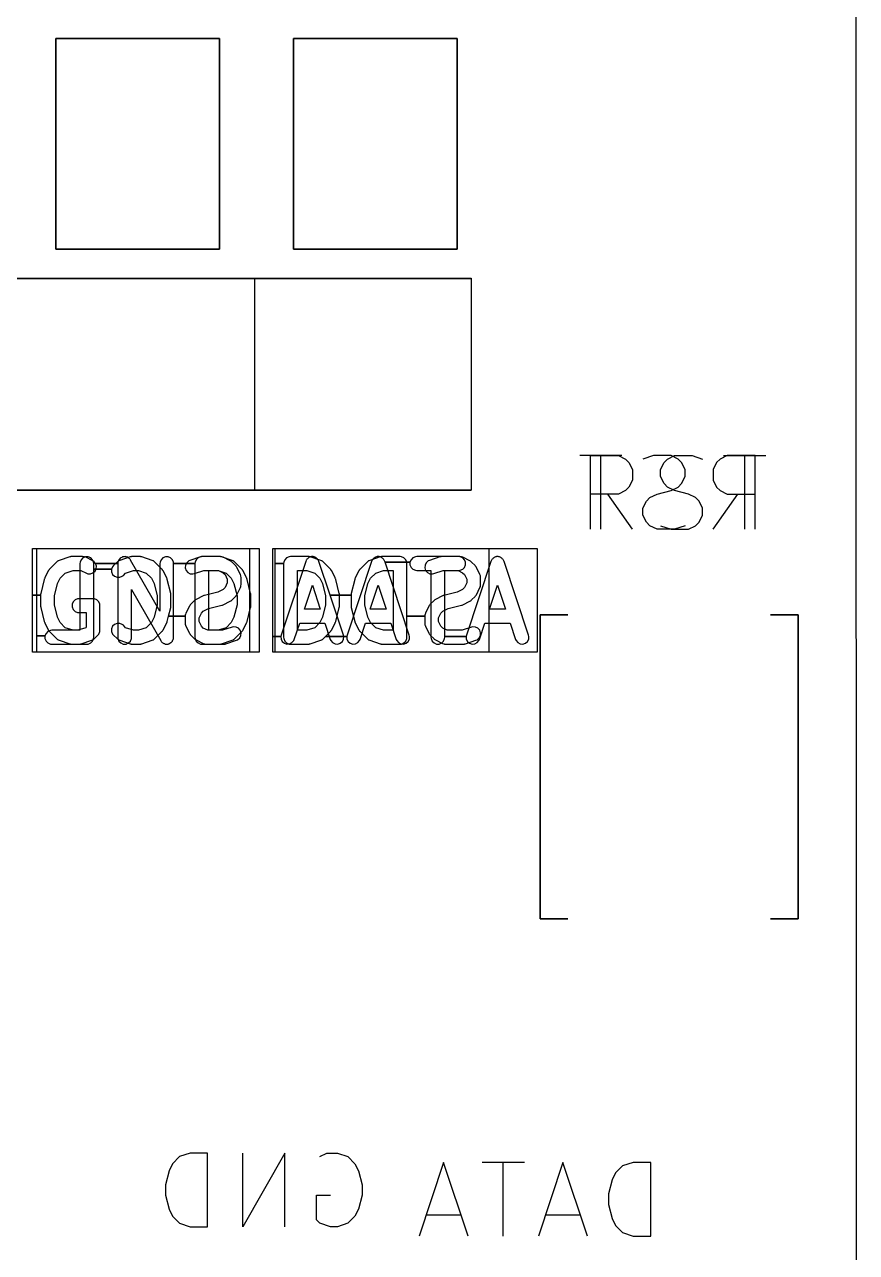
# Model space of a CAD drawing. Extents: x 10 to 287, y 10 to 200.
# Drawn here: x 179.1 to 188.13, y 108.23 to 121.56 of the extents above; entities that cross this region are included whole.
import ezdxf

# ---------------------------------------------------------------- set-up
doc = ezdxf.new("R2010")
doc.units = 0

msp = doc.modelspace()

# ---------------------------------------------------------------- linework, layer by layer
at = {"layer": 'Layer 1'}
for p, q in [((188.12, 155.707), (188.134, 94.612)), ((179.441, 121.411), (179.441, 119.125)), ((181.219, 121.411), (179.441, 121.411)), ((179.441, 121.411), (181.219, 121.411)), ((179.441, 119.125), (179.441, 121.411)), ((181.219, 119.125), (181.219, 121.411)), ((181.219, 121.411), (181.219, 119.125)), ((182.021, 121.411), (182.021, 119.125)), ((183.799, 121.411), (182.021, 121.411)), ((182.021, 121.411), (183.799, 121.411)), ((182.021, 119.125), (182.021, 121.411)), ((183.799, 119.125), (183.799, 121.411)), ((183.799, 121.411), (183.799, 119.125)), ((179.441, 119.125), (181.219, 119.125)), ((181.219, 119.125), (179.441, 119.125)), ((182.021, 119.125), (183.799, 119.125)), ((183.799, 119.125), (182.021, 119.125)), ((171.45, 118.807), (183.95, 118.807)), ((171.51, 118.81), (183.95, 118.81)), ((181.6, 118.807), (181.6, 116.507)), ((183.95, 118.81), (183.95, 116.51)), ((183.95, 118.807), (183.95, 116.507)), ((185.588, 116.885), (185.131, 116.885)), ((185.245, 116.085), (185.245, 116.885)), ((185.245, 116.885), (185.549, 116.885)), ((185.359, 116.085), (185.359, 116.885)), ((185.549, 116.885), (185.626, 116.847)), ((185.93, 116.885), (185.816, 116.847)), ((186.121, 116.885), (185.93, 116.885)), ((186.083, 116.847), (186.159, 116.885)), ((186.197, 116.847), (186.121, 116.885)), ((186.159, 116.885), (186.35, 116.885)), ((186.35, 116.885), (186.464, 116.847)), ((186.731, 116.885), (186.654, 116.847)), ((186.692, 116.885), (187.149, 116.885)), ((187.035, 116.885), (186.731, 116.885)), ((186.921, 116.085), (186.921, 116.885)), ((187.035, 116.085), (187.035, 116.885)), ((185.626, 116.847), (185.664, 116.809)), ((185.664, 116.809), (185.702, 116.732)), ((186.007, 116.732), (186.045, 116.809)), ((186.045, 116.809), (186.083, 116.847)), ((186.235, 116.809), (186.197, 116.847)), ((186.273, 116.732), (186.235, 116.809)), ((186.616, 116.809), (186.578, 116.732)), ((186.654, 116.847), (186.616, 116.809)), ((185.702, 116.618), (185.664, 116.542)), ((185.702, 116.732), (185.702, 116.618)), ((186.007, 116.656), (186.007, 116.732)), ((186.045, 116.58), (186.007, 116.656)), ((186.235, 116.58), (186.273, 116.656)), ((186.273, 116.656), (186.273, 116.732)), ((186.578, 116.732), (186.578, 116.618)), ((186.578, 116.618), (186.616, 116.542)), ((183.95, 116.507), (171.45, 116.507)), ((171.51, 116.51), (183.95, 116.51)), ((185.626, 116.504), (185.549, 116.466)), ((185.664, 116.542), (185.626, 116.504)), ((185.969, 116.466), (186.121, 116.504)), ((186.083, 116.542), (186.045, 116.58)), ((186.159, 116.504), (186.083, 116.542)), ((186.121, 116.504), (186.197, 116.542)), ((186.311, 116.466), (186.159, 116.504)), ((186.197, 116.542), (186.235, 116.58)), ((186.616, 116.542), (186.654, 116.504)), ((186.654, 116.504), (186.731, 116.466)), ((185.549, 116.466), (185.245, 116.466)), ((185.702, 116.085), (185.435, 116.466)), ((185.816, 116.313), (185.854, 116.389)), ((185.854, 116.389), (185.892, 116.428)), ((185.892, 116.428), (185.969, 116.466)), ((186.388, 116.428), (186.311, 116.466)), ((186.426, 116.389), (186.388, 116.428)), ((186.464, 116.313), (186.426, 116.389)), ((186.578, 116.085), (186.845, 116.466)), ((186.731, 116.466), (187.035, 116.466)), ((185.816, 116.237), (185.816, 116.313)), ((185.854, 116.161), (185.816, 116.237)), ((186.426, 116.161), (186.464, 116.237)), ((186.464, 116.237), (186.464, 116.313)), ((185.892, 116.123), (185.854, 116.161)), ((185.969, 116.085), (185.892, 116.123)), ((186.159, 116.085), (185.969, 116.085)), ((186.007, 116.123), (186.121, 116.085)), ((186.121, 116.085), (186.311, 116.085)), ((186.273, 116.123), (186.159, 116.085)), ((186.311, 116.085), (186.388, 116.123)), ((186.388, 116.123), (186.426, 116.161)), ((179.187, 115.37), (179.187, 115.877)), ((179.187, 115.877), (181.648, 115.877)), ((179.236, 114.927), (179.236, 115.877)), ((179.236, 115.877), (181.543, 115.877)), ((181.543, 115.877), (181.543, 114.749)), ((181.648, 115.877), (181.648, 114.749)), ((181.797, 114.922), (181.797, 115.877)), ((181.797, 115.877), (184.143, 115.877)), ((181.825, 115.713), (181.825, 115.877)), ((181.825, 115.877), (184.667, 115.877)), ((184.143, 115.877), (184.143, 114.749)), ((184.667, 115.877), (184.667, 114.749)), ((179.45, 115.728), (179.374, 115.651)), ((179.462, 115.737), (179.45, 115.728)), ((179.464, 115.738), (179.462, 115.737)), ((179.466, 115.74), (179.464, 115.738)), ((179.48, 115.746), (179.466, 115.74)), ((179.594, 115.784), (179.48, 115.746)), ((179.601, 115.785), (179.594, 115.784)), ((179.603, 115.786), (179.601, 115.785)), ((179.606, 115.787), (179.603, 115.786)), ((179.608, 115.787), (179.606, 115.787)), ((179.61, 115.787), (179.608, 115.787)), ((179.618, 115.788), (179.61, 115.787)), ((179.732, 115.788), (179.618, 115.788)), ((179.705, 115.727), (179.704, 115.713)), ((179.704, 115.713), (179.704, 114.988)), ((179.717, 115.754), (179.705, 115.727)), ((179.737, 115.775), (179.717, 115.754)), ((179.747, 115.786), (179.732, 115.788)), ((179.764, 115.786), (179.737, 115.775)), ((179.749, 115.785), (179.747, 115.786)), ((179.752, 115.785), (179.749, 115.785)), ((179.766, 115.78), (179.752, 115.785)), ((179.794, 115.786), (179.764, 115.786)), ((179.842, 115.742), (179.766, 115.78)), ((179.821, 115.775), (179.794, 115.786)), ((179.841, 115.754), (179.821, 115.775)), ((179.852, 115.727), (179.841, 115.754)), ((179.854, 115.734), (179.842, 115.742)), ((179.854, 115.713), (179.852, 115.727)), ((179.873, 115.713), (179.854, 115.734)), ((179.854, 115.651), (179.854, 115.713)), ((179.873, 115.712), (179.873, 115.713)), ((179.873, 115.713), (180.114, 115.713)), ((180.114, 115.713), (179.873, 115.713)), ((179.883, 115.684), (179.873, 115.712)), ((179.881, 115.655), (179.883, 115.684)), ((180.069, 115.69), (180.059, 115.678)), ((180.107, 115.728), (180.069, 115.69)), ((180.118, 115.737), (180.107, 115.728)), ((180.115, 115.72), (180.114, 115.718)), ((180.114, 115.718), (180.114, 115.717)), ((180.114, 115.717), (180.114, 115.713)), ((180.114, 115.713), (180.114, 114.913)), ((180.116, 115.727), (180.115, 115.72)), ((180.119, 115.737), (180.116, 115.727)), ((180.121, 115.738), (180.118, 115.737)), ((180.122, 115.746), (180.119, 115.737)), ((180.123, 115.74), (180.121, 115.738)), ((180.125, 115.75), (180.122, 115.746)), ((180.136, 115.746), (180.123, 115.74)), ((180.127, 115.754), (180.125, 115.75)), ((180.134, 115.761), (180.127, 115.754)), ((180.14, 115.769), (180.134, 115.761)), ((180.25, 115.784), (180.136, 115.746)), ((180.144, 115.772), (180.14, 115.769)), ((180.148, 115.775), (180.144, 115.772)), ((180.157, 115.779), (180.148, 115.775)), ((180.165, 115.784), (180.157, 115.779)), ((180.17, 115.784), (180.165, 115.784)), ((180.174, 115.786), (180.17, 115.784)), ((180.185, 115.786), (180.174, 115.786)), ((180.194, 115.788), (180.185, 115.786)), ((180.199, 115.786), (180.194, 115.788)), ((180.204, 115.786), (180.199, 115.786)), ((180.213, 115.782), (180.204, 115.786)), ((180.223, 115.78), (180.213, 115.782)), ((180.226, 115.777), (180.223, 115.78)), ((180.231, 115.775), (180.226, 115.777)), ((180.238, 115.768), (180.231, 115.775)), ((180.246, 115.762), (180.238, 115.768)), ((180.25, 115.756), (180.246, 115.762)), ((180.258, 115.785), (180.25, 115.784)), ((180.251, 115.754), (180.25, 115.756)), ((180.252, 115.753), (180.251, 115.754)), ((180.254, 115.75), (180.252, 115.753)), ((180.571, 115.195), (180.254, 115.75)), ((180.26, 115.786), (180.258, 115.785)), ((180.262, 115.787), (180.26, 115.786)), ((180.265, 115.787), (180.262, 115.787)), ((180.267, 115.787), (180.265, 115.787)), ((180.274, 115.788), (180.267, 115.787)), ((180.35, 115.788), (180.274, 115.788)), ((180.358, 115.787), (180.35, 115.788)), ((180.36, 115.787), (180.358, 115.787)), ((180.362, 115.787), (180.36, 115.787)), ((180.365, 115.786), (180.362, 115.787)), ((180.367, 115.785), (180.365, 115.786)), ((180.374, 115.784), (180.367, 115.785)), ((180.488, 115.746), (180.374, 115.784)), ((180.502, 115.74), (180.488, 115.746)), ((180.504, 115.738), (180.502, 115.74)), ((180.506, 115.737), (180.504, 115.738)), ((180.518, 115.728), (180.506, 115.737)), ((180.594, 115.651), (180.518, 115.728)), ((180.573, 115.727), (180.571, 115.713)), ((180.571, 115.713), (180.571, 115.195)), ((180.584, 115.754), (180.573, 115.727)), ((180.605, 115.775), (180.584, 115.754)), ((180.632, 115.786), (180.605, 115.775)), ((180.661, 115.786), (180.632, 115.786)), ((180.688, 115.775), (180.661, 115.786)), ((180.709, 115.754), (180.688, 115.775)), ((180.72, 115.727), (180.709, 115.754)), ((180.721, 115.713), (180.72, 115.727)), ((180.721, 114.913), (180.721, 115.713)), ((180.721, 115.713), (180.952, 115.713)), ((180.952, 115.713), (180.721, 115.713)), ((180.85, 115.694), (180.847, 115.665)), ((180.863, 115.721), (180.85, 115.694)), ((180.885, 115.74), (180.863, 115.721)), ((180.898, 115.746), (180.885, 115.74)), ((181.012, 115.784), (180.898, 115.746)), ((180.954, 115.727), (180.952, 115.713)), ((180.952, 115.713), (180.952, 114.913)), ((180.965, 115.754), (180.954, 115.727)), ((180.986, 115.775), (180.965, 115.754)), ((181.013, 115.786), (180.986, 115.775)), ((181.02, 115.785), (181.012, 115.784)), ((181.027, 115.788), (181.013, 115.786)), ((181.021, 115.786), (181.02, 115.785)), ((181.024, 115.787), (181.021, 115.786)), ((181.027, 115.787), (181.024, 115.787)), ((181.218, 115.788), (181.027, 115.788)), ((181.029, 115.787), (181.027, 115.787)), ((181.036, 115.788), (181.029, 115.787)), ((181.227, 115.788), (181.036, 115.788)), ((181.225, 115.787), (181.218, 115.788)), ((181.227, 115.787), (181.225, 115.787)), ((181.241, 115.786), (181.227, 115.788)), ((181.23, 115.787), (181.227, 115.787)), ((181.232, 115.786), (181.23, 115.787)), ((181.234, 115.785), (181.232, 115.786)), ((181.241, 115.784), (181.234, 115.785)), ((181.244, 115.785), (181.241, 115.786)), ((181.356, 115.746), (181.241, 115.784)), ((181.246, 115.785), (181.244, 115.785)), ((181.26, 115.78), (181.246, 115.785)), ((181.336, 115.742), (181.26, 115.78)), ((181.343, 115.738), (181.336, 115.742)), ((181.344, 115.737), (181.343, 115.738)), ((181.346, 115.735), (181.344, 115.737)), ((181.349, 115.734), (181.346, 115.735)), ((181.35, 115.732), (181.349, 115.734)), ((181.356, 115.728), (181.35, 115.732)), ((181.369, 115.74), (181.356, 115.746)), ((181.394, 115.69), (181.356, 115.728)), ((181.371, 115.738), (181.369, 115.74)), ((181.374, 115.737), (181.371, 115.738)), ((181.385, 115.728), (181.374, 115.737)), ((181.461, 115.651), (181.385, 115.728)), ((181.399, 115.684), (181.394, 115.69)), ((181.4, 115.683), (181.399, 115.684)), ((181.401, 115.68), (181.4, 115.683)), ((181.825, 114.749), (181.825, 115.713)), ((181.825, 115.713), (181.914, 115.713)), ((181.914, 115.713), (181.825, 115.713)), ((182.155, 115.736), (181.889, 114.936)), ((181.916, 115.727), (181.914, 115.713)), ((181.914, 115.713), (181.914, 114.913)), ((181.927, 115.754), (181.916, 115.727)), ((181.947, 115.775), (181.927, 115.754)), ((181.975, 115.786), (181.947, 115.775)), ((181.989, 115.788), (181.975, 115.786)), ((182.18, 115.788), (181.989, 115.788)), ((182.161, 115.75), (182.155, 115.736)), ((182.165, 115.754), (182.161, 115.75)), ((182.167, 115.759), (182.165, 115.754)), ((182.174, 115.765), (182.167, 115.759)), ((182.181, 115.772), (182.174, 115.765)), ((182.187, 115.787), (182.18, 115.788)), ((182.185, 115.774), (182.181, 115.772)), ((182.189, 115.778), (182.185, 115.774)), ((182.189, 115.787), (182.187, 115.787)), ((182.192, 115.787), (182.189, 115.787)), ((182.198, 115.781), (182.189, 115.778)), ((182.194, 115.786), (182.192, 115.787)), ((182.196, 115.785), (182.194, 115.786)), ((182.203, 115.784), (182.196, 115.785)), ((182.207, 115.785), (182.198, 115.781)), ((182.318, 115.746), (182.203, 115.784)), ((182.212, 115.785), (182.207, 115.785)), ((182.217, 115.787), (182.212, 115.785)), ((182.227, 115.787), (182.217, 115.787)), ((182.236, 115.787), (182.227, 115.787)), ((182.241, 115.785), (182.236, 115.787)), ((182.246, 115.785), (182.241, 115.785)), ((182.255, 115.781), (182.246, 115.785)), ((182.264, 115.778), (182.255, 115.781)), ((182.268, 115.774), (182.264, 115.778)), ((182.273, 115.772), (182.268, 115.774)), ((182.279, 115.765), (182.273, 115.772)), ((182.286, 115.759), (182.279, 115.765)), ((182.288, 115.754), (182.286, 115.759)), ((182.292, 115.75), (182.288, 115.754)), ((182.298, 115.736), (182.292, 115.75)), ((182.42, 115.37), (182.298, 115.736)), ((182.331, 115.74), (182.318, 115.746)), ((182.333, 115.738), (182.331, 115.74)), ((182.336, 115.737), (182.333, 115.738)), ((182.347, 115.728), (182.336, 115.737)), ((182.423, 115.651), (182.347, 115.728)), ((182.87, 115.736), (182.604, 114.936)), ((182.821, 115.728), (182.745, 115.651)), ((182.833, 115.737), (182.821, 115.728)), ((182.835, 115.738), (182.833, 115.737)), ((182.837, 115.74), (182.835, 115.738)), ((182.851, 115.746), (182.837, 115.74)), ((182.965, 115.784), (182.851, 115.746)), ((182.876, 115.75), (182.87, 115.736)), ((182.88, 115.754), (182.876, 115.75)), ((182.882, 115.759), (182.88, 115.754)), ((182.889, 115.765), (182.882, 115.759)), ((182.896, 115.772), (182.889, 115.765)), ((182.9, 115.774), (182.896, 115.772)), ((182.904, 115.778), (182.9, 115.774)), ((182.913, 115.781), (182.904, 115.778)), ((182.922, 115.785), (182.913, 115.781)), ((182.927, 115.785), (182.922, 115.785)), ((182.932, 115.787), (182.927, 115.785)), ((182.941, 115.787), (182.932, 115.787)), ((182.951, 115.787), (182.941, 115.787)), ((182.956, 115.785), (182.951, 115.787)), ((182.961, 115.785), (182.956, 115.785)), ((182.97, 115.781), (182.961, 115.785)), ((182.972, 115.785), (182.965, 115.784)), ((182.979, 115.778), (182.97, 115.781)), ((182.974, 115.786), (182.972, 115.785)), ((182.976, 115.787), (182.974, 115.786)), ((182.979, 115.787), (182.976, 115.787)), ((182.981, 115.787), (182.979, 115.787)), ((182.983, 115.774), (182.979, 115.778)), ((182.988, 115.788), (182.981, 115.787)), ((182.988, 115.772), (182.983, 115.774)), ((183.179, 115.788), (182.988, 115.788)), ((182.994, 115.765), (182.988, 115.772)), ((183.001, 115.759), (182.994, 115.765)), ((183.003, 115.754), (183.001, 115.759)), ((183.007, 115.75), (183.003, 115.754)), ((183.013, 115.736), (183.007, 115.75)), ((183.016, 115.727), (183.013, 115.736)), ((183.279, 114.936), (183.016, 115.727)), ((183.016, 115.727), (183.287, 115.727)), ((183.287, 115.727), (183.016, 115.727)), ((183.194, 115.786), (183.179, 115.788)), ((183.221, 115.775), (183.194, 115.786)), ((183.241, 115.754), (183.221, 115.775)), ((183.252, 115.727), (183.241, 115.754)), ((183.254, 115.713), (183.252, 115.727)), ((183.254, 115.141), (183.254, 115.713)), ((183.298, 115.754), (183.287, 115.727)), ((183.287, 115.727), (183.287, 115.698)), ((183.287, 115.698), (183.298, 115.671)), ((183.319, 115.775), (183.298, 115.754)), ((183.346, 115.786), (183.319, 115.775)), ((183.361, 115.788), (183.346, 115.786)), ((183.818, 115.788), (183.361, 115.788)), ((183.45, 115.694), (183.447, 115.665)), ((183.463, 115.721), (183.45, 115.694)), ((183.485, 115.74), (183.463, 115.721)), ((183.498, 115.746), (183.485, 115.74)), ((183.612, 115.784), (183.498, 115.746)), ((183.62, 115.785), (183.612, 115.784)), ((183.621, 115.786), (183.62, 115.785)), ((183.624, 115.787), (183.621, 115.786)), ((183.627, 115.787), (183.624, 115.787)), ((183.629, 115.787), (183.627, 115.787)), ((183.636, 115.788), (183.629, 115.787)), ((183.827, 115.788), (183.636, 115.788)), ((183.832, 115.786), (183.818, 115.788)), ((183.841, 115.786), (183.827, 115.788)), ((183.859, 115.775), (183.832, 115.786)), ((183.844, 115.785), (183.841, 115.786)), ((183.846, 115.785), (183.844, 115.785)), ((183.86, 115.78), (183.846, 115.785)), ((183.88, 115.754), (183.859, 115.775)), ((183.936, 115.742), (183.86, 115.78)), ((183.891, 115.727), (183.88, 115.754)), ((183.88, 115.671), (183.891, 115.698)), ((183.891, 115.698), (183.891, 115.727)), ((184.166, 115.736), (183.899, 114.936)), ((183.943, 115.738), (183.936, 115.742)), ((183.944, 115.737), (183.943, 115.738)), ((183.946, 115.735), (183.944, 115.737)), ((183.949, 115.734), (183.946, 115.735)), ((183.95, 115.732), (183.949, 115.734)), ((183.956, 115.728), (183.95, 115.732)), ((183.994, 115.69), (183.956, 115.728)), ((183.999, 115.684), (183.994, 115.69)), ((184, 115.683), (183.999, 115.684)), ((184.001, 115.68), (184, 115.683)), ((184.172, 115.75), (184.166, 115.736)), ((184.175, 115.754), (184.172, 115.75)), ((184.178, 115.759), (184.175, 115.754)), ((184.185, 115.765), (184.178, 115.759)), ((184.191, 115.772), (184.185, 115.765)), ((184.196, 115.774), (184.191, 115.772)), ((184.2, 115.778), (184.196, 115.774)), ((184.209, 115.781), (184.2, 115.778)), ((184.217, 115.785), (184.209, 115.781)), ((184.222, 115.785), (184.217, 115.785)), ((184.227, 115.787), (184.222, 115.785)), ((184.237, 115.787), (184.227, 115.787)), ((184.246, 115.787), (184.237, 115.787)), ((184.251, 115.785), (184.246, 115.787)), ((184.257, 115.785), (184.251, 115.785)), ((184.265, 115.781), (184.257, 115.785)), ((184.274, 115.778), (184.265, 115.781)), ((184.278, 115.774), (184.274, 115.778)), ((184.283, 115.772), (184.278, 115.774)), ((184.289, 115.765), (184.283, 115.772)), ((184.296, 115.759), (184.289, 115.765)), ((184.298, 115.754), (184.296, 115.759)), ((184.302, 115.75), (184.298, 115.754)), ((184.308, 115.736), (184.302, 115.75)), ((184.575, 114.936), (184.308, 115.736)), ((179.321, 115.554), (179.319, 115.548)), ((179.322, 115.555), (179.321, 115.554)), ((179.36, 115.632), (179.322, 115.556)), ((179.322, 115.556), (179.322, 115.555)), ((179.364, 115.638), (179.36, 115.632)), ((179.365, 115.64), (179.364, 115.638)), ((179.367, 115.642), (179.365, 115.64)), ((179.368, 115.644), (179.367, 115.642)), ((179.369, 115.646), (179.368, 115.644)), ((179.374, 115.651), (179.369, 115.646)), ((179.46, 115.496), (179.489, 115.554)), ((179.489, 115.554), (179.544, 115.609)), ((179.544, 115.609), (179.63, 115.638)), ((179.63, 115.638), (179.714, 115.638)), ((179.714, 115.638), (179.775, 115.608)), ((179.775, 115.608), (179.788, 115.602)), ((179.788, 115.602), (179.818, 115.6)), ((179.818, 115.6), (179.845, 115.61)), ((179.845, 115.61), (179.868, 115.629)), ((179.854, 114.913), (179.854, 115.651)), ((179.854, 115.651), (180.048, 115.651)), ((180.048, 115.651), (179.854, 115.651)), ((179.868, 115.629), (179.881, 115.655)), ((180.059, 115.678), (180.048, 115.651)), ((180.048, 115.651), (180.048, 115.622)), ((180.048, 115.622), (180.059, 115.595)), ((180.059, 115.595), (180.08, 115.574)), ((180.08, 115.574), (180.107, 115.563)), ((180.107, 115.563), (180.136, 115.563)), ((180.136, 115.563), (180.163, 115.574)), ((180.163, 115.574), (180.175, 115.584)), ((180.175, 115.584), (180.2, 115.609)), ((180.2, 115.609), (180.286, 115.638)), ((180.286, 115.638), (180.338, 115.638)), ((180.338, 115.638), (180.424, 115.609)), ((180.424, 115.609), (180.479, 115.554)), ((180.479, 115.554), (180.508, 115.496)), ((180.599, 115.646), (180.594, 115.651)), ((180.6, 115.644), (180.599, 115.646)), ((180.601, 115.642), (180.6, 115.644)), ((180.603, 115.64), (180.601, 115.642)), ((180.604, 115.638), (180.603, 115.64)), ((180.608, 115.632), (180.604, 115.638)), ((180.646, 115.556), (180.608, 115.632)), ((180.646, 115.555), (180.646, 115.556)), ((180.647, 115.554), (180.646, 115.555)), ((180.649, 115.548), (180.647, 115.554)), ((180.847, 115.665), (180.857, 115.638)), ((180.857, 115.638), (180.876, 115.615)), ((180.876, 115.615), (180.902, 115.602)), ((180.902, 115.602), (180.931, 115.6)), ((180.931, 115.6), (180.946, 115.604)), ((180.946, 115.604), (181.048, 115.638)), ((181.048, 115.638), (181.209, 115.638)), ((181.102, 114.988), (181.102, 115.638)), ((181.102, 115.638), (181.206, 115.638)), ((181.206, 115.638), (181.292, 115.609)), ((181.209, 115.638), (181.258, 115.613)), ((181.258, 115.613), (181.279, 115.592)), ((181.279, 115.592), (181.304, 115.543)), ((181.292, 115.609), (181.347, 115.554)), ((181.347, 115.554), (181.375, 115.496)), ((181.403, 115.678), (181.401, 115.68)), ((181.404, 115.676), (181.403, 115.678)), ((181.408, 115.67), (181.404, 115.676)), ((181.446, 115.594), (181.408, 115.67)), ((181.451, 115.58), (181.446, 115.594)), ((181.452, 115.577), (181.451, 115.58)), ((181.452, 115.575), (181.452, 115.577)), ((181.454, 115.56), (181.452, 115.575)), ((181.454, 115.484), (181.454, 115.56)), ((181.466, 115.646), (181.461, 115.651)), ((181.468, 115.644), (181.466, 115.646)), ((181.469, 115.642), (181.468, 115.644)), ((181.471, 115.64), (181.469, 115.642)), ((181.471, 115.638), (181.471, 115.64)), ((181.475, 115.632), (181.471, 115.638)), ((181.513, 115.556), (181.475, 115.632)), ((181.514, 115.555), (181.513, 115.556)), ((181.514, 115.554), (181.514, 115.555)), ((181.516, 115.548), (181.514, 115.554)), ((182.064, 114.988), (182.064, 115.638)), ((182.064, 115.638), (182.167, 115.638)), ((182.167, 115.638), (182.253, 115.609)), ((182.253, 115.609), (182.309, 115.554)), ((182.309, 115.554), (182.337, 115.496)), ((182.428, 115.646), (182.423, 115.651)), ((182.429, 115.644), (182.428, 115.646)), ((182.431, 115.642), (182.429, 115.644)), ((182.433, 115.64), (182.431, 115.642)), ((182.433, 115.638), (182.433, 115.64)), ((182.437, 115.632), (182.433, 115.638)), ((182.475, 115.556), (182.437, 115.632)), ((182.476, 115.555), (182.475, 115.556)), ((182.476, 115.554), (182.476, 115.555)), ((182.478, 115.548), (182.476, 115.554)), ((182.692, 115.554), (182.69, 115.548)), ((182.693, 115.556), (182.692, 115.555)), ((182.692, 115.555), (182.692, 115.554)), ((182.731, 115.632), (182.693, 115.556)), ((182.735, 115.638), (182.731, 115.632)), ((182.736, 115.64), (182.735, 115.638)), ((182.737, 115.642), (182.736, 115.64)), ((182.739, 115.644), (182.737, 115.642)), ((182.74, 115.646), (182.739, 115.644)), ((182.745, 115.651), (182.74, 115.646)), ((182.831, 115.496), (182.86, 115.554)), ((182.86, 115.554), (182.915, 115.609)), ((182.915, 115.609), (183.001, 115.638)), ((183.001, 115.638), (183.104, 115.638)), ((183.104, 115.638), (183.104, 114.988)), ((183.298, 115.671), (183.319, 115.65)), ((183.319, 115.65), (183.346, 115.639)), ((183.346, 115.639), (183.361, 115.638)), ((183.361, 115.638), (183.514, 115.638)), ((183.447, 115.665), (183.457, 115.638)), ((183.457, 115.638), (183.476, 115.615)), ((183.476, 115.615), (183.502, 115.602)), ((183.502, 115.602), (183.531, 115.6)), ((183.514, 115.638), (183.514, 114.913)), ((183.531, 115.6), (183.546, 115.604)), ((183.546, 115.604), (183.648, 115.638)), ((183.648, 115.638), (183.809, 115.638)), ((183.664, 114.922), (183.664, 115.638)), ((183.664, 115.638), (183.818, 115.638)), ((183.809, 115.638), (183.858, 115.613)), ((183.818, 115.638), (183.832, 115.639)), ((183.832, 115.639), (183.859, 115.65)), ((183.858, 115.613), (183.879, 115.592)), ((183.859, 115.65), (183.88, 115.671)), ((183.879, 115.592), (183.904, 115.543)), ((184.003, 115.678), (184.001, 115.68)), ((184.004, 115.676), (184.003, 115.678)), ((184.008, 115.67), (184.004, 115.676)), ((184.046, 115.594), (184.008, 115.67)), ((184.051, 115.58), (184.046, 115.594)), ((184.052, 115.577), (184.051, 115.58)), ((184.053, 115.575), (184.052, 115.577)), ((184.054, 115.56), (184.053, 115.575)), ((184.054, 115.484), (184.054, 115.56)), ((179.316, 115.54), (179.278, 115.388)), ((179.317, 115.541), (179.316, 115.54)), ((179.319, 115.548), (179.317, 115.542)), ((179.317, 115.542), (179.317, 115.541)), ((179.426, 115.361), (179.46, 115.496)), ((180.264, 114.913), (180.264, 115.43)), ((180.264, 115.43), (180.581, 114.876)), ((180.508, 115.496), (180.542, 115.361)), ((180.651, 115.542), (180.649, 115.548)), ((180.651, 115.541), (180.651, 115.542)), ((180.652, 115.54), (180.651, 115.541)), ((180.69, 115.388), (180.652, 115.54)), ((181.258, 115.431), (181.2, 115.403)), ((181.279, 115.452), (181.258, 115.431)), ((181.304, 115.502), (181.279, 115.452)), ((181.304, 115.543), (181.304, 115.502)), ((181.375, 115.496), (181.409, 115.361)), ((181.408, 115.374), (181.446, 115.451)), ((181.446, 115.451), (181.451, 115.464)), ((181.451, 115.464), (181.452, 115.467)), ((181.452, 115.47), (181.454, 115.484)), ((181.452, 115.467), (181.452, 115.47)), ((181.519, 115.542), (181.516, 115.548)), ((181.519, 115.541), (181.519, 115.542)), ((181.519, 115.54), (181.519, 115.541)), ((181.557, 115.388), (181.519, 115.54)), ((182.14, 115.216), (182.227, 115.476)), ((182.227, 115.476), (182.313, 115.216)), ((182.337, 115.496), (182.371, 115.361)), ((182.481, 115.542), (182.478, 115.548)), ((182.481, 115.541), (182.481, 115.542)), ((182.481, 115.54), (182.481, 115.541)), ((182.519, 115.388), (182.481, 115.54)), ((182.687, 115.54), (182.649, 115.388)), ((182.688, 115.541), (182.687, 115.54)), ((182.69, 115.548), (182.688, 115.542)), ((182.688, 115.542), (182.688, 115.541)), ((182.797, 115.361), (182.831, 115.496)), ((182.855, 115.216), (182.941, 115.476)), ((182.941, 115.476), (183.028, 115.216)), ((183.858, 115.431), (183.8, 115.403)), ((183.879, 115.452), (183.858, 115.431)), ((183.904, 115.502), (183.879, 115.452)), ((183.904, 115.543), (183.904, 115.502)), ((184.008, 115.374), (184.046, 115.451)), ((184.046, 115.451), (184.051, 115.464)), ((184.051, 115.464), (184.052, 115.467)), ((184.052, 115.467), (184.053, 115.47)), ((184.053, 115.47), (184.054, 115.484)), ((184.15, 115.216), (184.237, 115.476)), ((184.237, 115.476), (184.323, 115.216)), ((179.187, 114.749), (179.187, 115.37)), ((179.187, 115.37), (179.276, 115.37)), ((179.276, 115.37), (179.187, 115.37)), ((179.277, 115.379), (179.276, 115.374)), ((179.276, 115.374), (179.276, 115.372)), ((179.276, 115.372), (179.276, 115.37)), ((179.276, 115.37), (179.276, 115.256)), ((179.278, 115.385), (179.277, 115.379)), ((179.278, 115.388), (179.278, 115.386)), ((179.278, 115.386), (179.278, 115.385)), ((179.426, 115.265), (179.426, 115.361)), ((179.632, 115.297), (179.62, 115.27)), ((179.652, 115.318), (179.632, 115.297)), ((179.679, 115.329), (179.652, 115.318)), ((179.694, 115.331), (179.679, 115.329)), ((179.846, 115.331), (179.694, 115.331)), ((179.861, 115.329), (179.846, 115.331)), ((179.888, 115.318), (179.861, 115.329)), ((179.909, 115.297), (179.888, 115.318)), ((179.92, 115.27), (179.909, 115.297)), ((180.542, 115.361), (180.542, 115.265)), ((180.69, 115.386), (180.69, 115.388)), ((180.691, 115.385), (180.69, 115.386)), ((180.691, 115.379), (180.691, 115.385)), ((180.692, 115.374), (180.691, 115.379)), ((180.692, 115.372), (180.692, 115.374)), ((180.692, 115.37), (180.692, 115.372)), ((180.692, 115.256), (180.692, 115.37)), ((180.945, 115.309), (180.907, 115.27)), ((180.951, 115.313), (180.945, 115.309)), ((180.952, 115.315), (180.951, 115.313)), ((180.954, 115.316), (180.952, 115.315)), ((180.956, 115.318), (180.954, 115.316)), ((180.958, 115.319), (180.956, 115.318)), ((180.964, 115.323), (180.958, 115.319)), ((181.041, 115.361), (180.964, 115.323)), ((181.042, 115.361), (181.041, 115.361)), ((181.048, 115.364), (181.042, 115.362)), ((181.042, 115.362), (181.042, 115.361)), ((181.054, 115.366), (181.048, 115.364)), ((181.055, 115.366), (181.054, 115.366)), ((181.056, 115.366), (181.055, 115.366)), ((181.2, 115.403), (181.056, 115.366)), ((181.26, 115.265), (181.336, 115.303)), ((181.336, 115.303), (181.343, 115.307)), ((181.343, 115.307), (181.344, 115.308)), ((181.344, 115.308), (181.346, 115.309)), ((181.346, 115.309), (181.349, 115.311)), ((181.349, 115.311), (181.35, 115.312)), ((181.35, 115.312), (181.356, 115.317)), ((181.356, 115.317), (181.394, 115.355)), ((181.394, 115.355), (181.399, 115.361)), ((181.399, 115.361), (181.4, 115.362)), ((181.4, 115.362), (181.401, 115.364)), ((181.401, 115.364), (181.403, 115.366)), ((181.403, 115.366), (181.404, 115.368)), ((181.404, 115.368), (181.408, 115.374)), ((181.409, 115.361), (181.409, 115.265)), ((181.558, 115.386), (181.557, 115.388)), ((181.558, 115.385), (181.558, 115.386)), ((181.559, 115.379), (181.558, 115.385)), ((181.559, 115.374), (181.559, 115.379)), ((181.559, 115.372), (181.559, 115.374)), ((181.559, 115.37), (181.559, 115.372)), ((181.559, 115.256), (181.559, 115.37)), ((182.371, 115.361), (182.371, 115.265)), ((182.564, 114.936), (182.42, 115.37)), ((182.42, 115.37), (182.647, 115.37)), ((182.647, 115.37), (182.42, 115.37)), ((182.519, 115.386), (182.519, 115.388)), ((182.52, 115.385), (182.519, 115.386)), ((182.52, 115.379), (182.52, 115.385)), ((182.521, 115.374), (182.52, 115.379)), ((182.521, 115.372), (182.521, 115.374)), ((182.521, 115.37), (182.521, 115.372)), ((182.521, 115.256), (182.521, 115.37)), ((182.648, 115.379), (182.647, 115.374)), ((182.647, 115.374), (182.647, 115.372)), ((182.647, 115.372), (182.647, 115.37)), ((182.647, 115.37), (182.647, 115.256)), ((182.649, 115.386), (182.648, 115.385)), ((182.648, 115.385), (182.648, 115.379)), ((182.649, 115.388), (182.649, 115.386)), ((182.797, 115.265), (182.797, 115.361)), ((183.545, 115.309), (183.507, 115.27)), ((183.551, 115.313), (183.545, 115.309)), ((183.552, 115.315), (183.551, 115.313)), ((183.554, 115.316), (183.552, 115.315)), ((183.556, 115.318), (183.554, 115.316)), ((183.558, 115.319), (183.556, 115.318)), ((183.564, 115.323), (183.558, 115.319)), ((183.641, 115.361), (183.564, 115.323)), ((183.642, 115.361), (183.641, 115.361)), ((183.648, 115.364), (183.642, 115.362)), ((183.642, 115.362), (183.642, 115.361)), ((183.654, 115.366), (183.648, 115.364)), ((183.655, 115.366), (183.654, 115.366)), ((183.656, 115.366), (183.655, 115.366)), ((183.8, 115.403), (183.656, 115.366)), ((183.86, 115.265), (183.936, 115.303)), ((183.936, 115.303), (183.943, 115.307)), ((183.943, 115.307), (183.944, 115.308)), ((183.944, 115.308), (183.946, 115.309)), ((183.946, 115.309), (183.949, 115.311)), ((183.949, 115.311), (183.95, 115.312)), ((183.95, 115.312), (183.956, 115.317)), ((183.956, 115.317), (183.994, 115.355)), ((183.994, 115.355), (183.999, 115.361)), ((183.999, 115.361), (184, 115.362)), ((184, 115.362), (184.001, 115.364)), ((184.001, 115.364), (184.003, 115.366)), ((184.003, 115.366), (184.004, 115.368)), ((184.004, 115.368), (184.008, 115.374)), ((179.276, 115.256), (179.276, 115.253)), ((179.276, 115.253), (179.276, 115.252)), ((179.276, 115.252), (179.277, 115.246)), ((179.277, 115.246), (179.278, 115.241)), ((179.278, 115.241), (179.278, 115.24)), ((179.278, 115.24), (179.278, 115.237)), ((179.278, 115.237), (179.316, 115.085)), ((179.46, 115.129), (179.426, 115.265)), ((179.62, 115.27), (179.62, 115.241)), ((179.62, 115.241), (179.632, 115.214)), ((179.632, 115.214), (179.652, 115.193)), ((179.652, 115.193), (179.679, 115.182)), ((179.679, 115.182), (179.694, 115.181)), ((179.694, 115.181), (179.771, 115.181)), ((179.771, 115.181), (179.771, 115.02)), ((179.921, 115.256), (179.92, 115.27)), ((179.921, 114.989), (179.921, 115.256)), ((180.542, 115.265), (180.508, 115.129)), ((180.666, 115.141), (180.69, 115.237)), ((180.69, 115.24), (180.691, 115.241)), ((180.69, 115.237), (180.69, 115.24)), ((180.691, 115.246), (180.692, 115.252)), ((180.691, 115.241), (180.691, 115.246)), ((180.692, 115.253), (180.692, 115.256)), ((180.692, 115.252), (180.692, 115.253)), ((180.848, 115.156), (180.847, 115.141)), ((180.849, 115.158), (180.848, 115.156)), ((180.85, 115.161), (180.849, 115.158)), ((180.855, 115.175), (180.85, 115.161)), ((180.893, 115.251), (180.855, 115.175)), ((180.897, 115.257), (180.893, 115.251)), ((180.898, 115.259), (180.897, 115.257)), ((180.899, 115.261), (180.898, 115.259)), ((180.901, 115.264), (180.899, 115.261)), ((180.902, 115.265), (180.901, 115.264)), ((180.907, 115.27), (180.902, 115.265)), ((180.997, 115.124), (181.022, 115.173)), ((181.022, 115.173), (181.042, 115.194)), ((181.042, 115.194), (181.1, 115.223)), ((181.1, 115.223), (181.245, 115.259)), ((181.245, 115.259), (181.246, 115.259)), ((181.246, 115.259), (181.252, 115.262)), ((181.246, 115.259), (181.246, 115.259)), ((181.252, 115.262), (181.259, 115.264)), ((181.259, 115.264), (181.26, 115.265)), ((181.259, 115.264), (181.259, 115.264)), ((181.409, 115.265), (181.375, 115.129)), ((181.519, 115.085), (181.557, 115.237)), ((181.557, 115.237), (181.558, 115.24)), ((181.558, 115.241), (181.559, 115.246)), ((181.558, 115.24), (181.558, 115.241)), ((181.559, 115.253), (181.559, 115.256)), ((181.559, 115.252), (181.559, 115.253)), ((181.559, 115.246), (181.559, 115.252)), ((182.313, 115.216), (182.14, 115.216)), ((182.371, 115.265), (182.337, 115.129)), ((182.481, 115.085), (182.519, 115.237)), ((182.519, 115.24), (182.52, 115.241)), ((182.519, 115.237), (182.519, 115.24)), ((182.52, 115.246), (182.521, 115.252)), ((182.52, 115.241), (182.52, 115.246)), ((182.521, 115.253), (182.521, 115.256)), ((182.521, 115.252), (182.521, 115.253)), ((182.647, 115.256), (182.647, 115.253)), ((182.647, 115.253), (182.647, 115.252)), ((182.647, 115.252), (182.648, 115.246)), ((182.648, 115.246), (182.648, 115.241)), ((182.648, 115.241), (182.649, 115.24)), ((182.649, 115.24), (182.649, 115.237)), ((182.649, 115.237), (182.687, 115.085)), ((182.831, 115.129), (182.797, 115.265)), ((183.028, 115.216), (182.855, 115.216)), ((183.448, 115.156), (183.447, 115.141)), ((183.449, 115.158), (183.448, 115.156)), ((183.45, 115.161), (183.449, 115.158)), ((183.455, 115.175), (183.45, 115.161)), ((183.493, 115.251), (183.455, 115.175)), ((183.497, 115.257), (183.493, 115.251)), ((183.498, 115.259), (183.497, 115.257)), ((183.499, 115.261), (183.498, 115.259)), ((183.501, 115.264), (183.499, 115.261)), ((183.502, 115.265), (183.501, 115.264)), ((183.507, 115.27), (183.502, 115.265)), ((183.597, 115.124), (183.621, 115.173)), ((183.621, 115.173), (183.642, 115.194)), ((183.642, 115.194), (183.7, 115.223)), ((183.7, 115.223), (183.845, 115.259)), ((183.845, 115.259), (183.846, 115.259)), ((183.846, 115.259), (183.852, 115.262)), ((183.846, 115.259), (183.846, 115.259)), ((183.852, 115.262), (183.859, 115.264)), ((183.859, 115.264), (183.86, 115.265)), ((183.859, 115.264), (183.859, 115.264)), ((184.323, 115.216), (184.15, 115.216)), ((184.7, 115.157), (185, 115.157)), ((184.7, 111.857), (184.7, 115.157)), ((184.7, 115.157), (184.7, 111.857)), ((185, 115.157), (184.7, 115.157)), ((187.5, 115.157), (187.2, 115.157)), ((187.2, 115.157), (187.5, 115.157)), ((187.5, 111.857), (187.5, 115.157)), ((187.5, 115.157), (187.5, 111.857)), ((179.316, 115.085), (179.317, 115.084)), ((179.317, 115.084), (179.317, 115.083)), ((179.317, 115.083), (179.319, 115.077)), ((179.319, 115.077), (179.321, 115.071)), ((179.321, 115.071), (179.322, 115.071)), ((179.322, 115.071), (179.322, 115.07)), ((179.322, 115.07), (179.36, 114.994)), ((179.489, 115.071), (179.46, 115.129)), ((179.544, 115.016), (179.489, 115.071)), ((179.771, 115.02), (179.768, 115.016)), ((180.059, 115.031), (180.048, 115.004)), ((180.08, 115.051), (180.059, 115.031)), ((180.107, 115.062), (180.08, 115.051)), ((180.136, 115.062), (180.107, 115.062)), ((180.163, 115.051), (180.136, 115.062)), ((180.175, 115.042), (180.163, 115.051)), ((180.2, 115.016), (180.175, 115.042)), ((180.479, 115.071), (180.424, 115.016)), ((180.508, 115.129), (180.479, 115.071)), ((180.608, 114.994), (180.646, 115.07)), ((180.646, 115.07), (180.646, 115.071)), ((180.646, 115.071), (180.647, 115.071)), ((180.647, 115.071), (180.649, 115.077)), ((180.649, 115.077), (180.651, 115.083)), ((180.651, 115.084), (180.652, 115.085)), ((180.651, 115.083), (180.651, 115.084)), ((180.652, 115.085), (180.666, 115.141)), ((180.666, 115.141), (180.847, 115.141)), ((180.847, 115.141), (180.666, 115.141)), ((180.847, 115.141), (180.847, 115.065)), ((180.847, 115.065), (180.848, 115.05)), ((180.848, 115.05), (180.849, 115.048)), ((180.849, 115.048), (180.85, 115.045)), ((180.85, 115.045), (180.855, 115.032)), ((180.855, 115.032), (180.893, 114.955)), ((180.997, 115.083), (180.997, 115.124)), ((181.022, 115.033), (180.997, 115.083)), ((181.042, 115.012), (181.022, 115.033)), ((181.355, 115.022), (181.252, 114.988)), ((181.347, 115.071), (181.292, 115.016)), ((181.375, 115.129), (181.347, 115.071)), ((181.37, 115.025), (181.355, 115.022)), ((181.399, 115.023), (181.37, 115.025)), ((181.425, 115.01), (181.399, 115.023)), ((181.475, 114.994), (181.513, 115.07)), ((181.513, 115.07), (181.514, 115.071)), ((181.514, 115.071), (181.516, 115.077)), ((181.514, 115.071), (181.514, 115.071)), ((181.516, 115.077), (181.519, 115.083)), ((181.519, 115.084), (181.519, 115.085)), ((181.519, 115.083), (181.519, 115.084)), ((182.031, 114.889), (182.09, 115.066)), ((182.09, 115.066), (182.363, 115.066)), ((182.309, 115.071), (182.253, 115.016)), ((182.337, 115.129), (182.309, 115.071)), ((182.363, 115.066), (182.422, 114.889)), ((182.437, 114.994), (182.475, 115.07)), ((182.475, 115.07), (182.476, 115.071)), ((182.476, 115.071), (182.478, 115.077)), ((182.476, 115.071), (182.476, 115.071)), ((182.478, 115.077), (182.481, 115.083)), ((182.481, 115.084), (182.481, 115.085)), ((182.481, 115.083), (182.481, 115.084)), ((182.687, 115.085), (182.688, 115.084)), ((182.688, 115.084), (182.688, 115.083)), ((182.688, 115.083), (182.69, 115.077)), ((182.69, 115.077), (182.692, 115.071)), ((182.692, 115.071), (182.692, 115.071)), ((182.692, 115.071), (182.693, 115.07)), ((182.693, 115.07), (182.731, 114.994)), ((182.746, 114.889), (182.805, 115.066)), ((182.805, 115.066), (183.078, 115.066)), ((182.86, 115.071), (182.831, 115.129)), ((182.915, 115.016), (182.86, 115.071)), ((183.078, 115.066), (183.137, 114.889)), ((183.254, 114.913), (183.254, 115.141)), ((183.254, 115.141), (183.447, 115.141)), ((183.447, 115.141), (183.254, 115.141)), ((183.447, 115.141), (183.447, 115.065)), ((183.447, 115.065), (183.448, 115.05)), ((183.448, 115.05), (183.449, 115.048)), ((183.449, 115.048), (183.45, 115.045)), ((183.45, 115.045), (183.455, 115.032)), ((183.455, 115.032), (183.493, 114.955)), ((183.597, 115.083), (183.597, 115.124)), ((183.621, 115.033), (183.597, 115.083)), ((183.642, 115.012), (183.621, 115.033)), ((183.955, 115.022), (183.852, 114.988)), ((183.97, 115.025), (183.955, 115.022)), ((183.999, 115.023), (183.97, 115.025)), ((184.025, 115.01), (183.999, 115.023)), ((184.041, 114.889), (184.1, 115.066)), ((184.1, 115.066), (184.373, 115.066)), ((184.373, 115.066), (184.432, 114.889)), ((179.236, 114.749), (179.236, 114.927)), ((179.236, 114.927), (179.324, 114.927)), ((179.324, 114.927), (179.236, 114.927)), ((179.336, 114.954), (179.324, 114.927)), ((179.324, 114.927), (179.324, 114.898)), ((179.324, 114.898), (179.336, 114.871)), ((179.356, 114.975), (179.336, 114.954)), ((179.383, 114.986), (179.356, 114.975)), ((179.36, 114.994), (179.364, 114.987)), ((179.364, 114.987), (179.365, 114.985)), ((179.365, 114.985), (179.367, 114.983)), ((179.367, 114.983), (179.368, 114.981)), ((179.368, 114.981), (179.369, 114.98)), ((179.369, 114.98), (179.374, 114.974)), ((179.374, 114.974), (179.45, 114.898)), ((179.398, 114.988), (179.383, 114.986)), ((179.704, 114.988), (179.398, 114.988)), ((179.45, 114.898), (179.462, 114.888)), ((179.462, 114.888), (179.464, 114.887)), ((179.464, 114.887), (179.466, 114.886)), ((179.466, 114.886), (179.48, 114.88)), ((179.63, 114.988), (179.544, 115.016)), ((179.682, 114.988), (179.63, 114.988)), ((179.768, 115.016), (179.682, 114.988)), ((179.832, 114.88), (179.845, 114.886)), ((179.841, 114.871), (179.852, 114.898)), ((179.845, 114.886), (179.847, 114.887)), ((179.847, 114.887), (179.85, 114.888)), ((179.85, 114.888), (179.861, 114.898)), ((179.852, 114.898), (179.854, 114.913)), ((179.861, 114.898), (179.899, 114.936)), ((179.899, 114.936), (179.909, 114.947)), ((179.909, 114.947), (179.92, 114.974)), ((179.92, 114.974), (179.921, 114.989)), ((179.92, 114.974), (179.92, 114.974)), ((180.048, 115.004), (180.048, 114.974)), ((180.048, 114.974), (180.059, 114.947)), ((180.059, 114.947), (180.069, 114.936)), ((180.069, 114.936), (180.107, 114.898)), ((180.107, 114.898), (180.118, 114.888)), ((180.114, 114.913), (180.116, 114.898)), ((180.116, 114.898), (180.127, 114.871)), ((180.118, 114.888), (180.121, 114.887)), ((180.121, 114.887), (180.123, 114.886)), ((180.123, 114.886), (180.136, 114.88)), ((180.286, 114.988), (180.2, 115.016)), ((180.251, 114.871), (180.263, 114.898)), ((180.263, 114.898), (180.264, 114.913)), ((180.338, 114.988), (180.286, 114.988)), ((180.424, 115.016), (180.338, 114.988)), ((180.488, 114.88), (180.502, 114.886)), ((180.502, 114.886), (180.504, 114.887)), ((180.504, 114.887), (180.506, 114.888)), ((180.506, 114.888), (180.518, 114.898)), ((180.518, 114.898), (180.594, 114.974)), ((180.594, 114.974), (180.599, 114.98)), ((180.599, 114.98), (180.6, 114.981)), ((180.6, 114.981), (180.601, 114.983)), ((180.601, 114.983), (180.603, 114.985)), ((180.603, 114.985), (180.604, 114.987)), ((180.604, 114.987), (180.608, 114.994)), ((180.713, 114.879), (180.716, 114.889)), ((180.716, 114.889), (180.72, 114.898)), ((180.72, 114.898), (180.721, 114.906)), ((180.721, 114.909), (180.721, 114.913)), ((180.721, 114.907), (180.721, 114.909)), ((180.721, 114.906), (180.721, 114.907)), ((180.893, 114.955), (180.897, 114.949)), ((180.897, 114.949), (180.898, 114.947)), ((180.898, 114.947), (180.899, 114.945)), ((180.899, 114.945), (180.901, 114.943)), ((180.901, 114.943), (180.902, 114.942)), ((180.902, 114.942), (180.907, 114.936)), ((180.907, 114.936), (180.945, 114.898)), ((180.945, 114.898), (180.951, 114.893)), ((180.951, 114.893), (180.952, 114.892)), ((180.952, 114.913), (180.954, 114.898)), ((180.952, 114.892), (180.954, 114.89)), ((180.954, 114.898), (180.965, 114.871)), ((180.954, 114.89), (180.956, 114.888)), ((180.956, 114.888), (180.958, 114.888)), ((180.958, 114.888), (180.964, 114.884)), ((180.964, 114.884), (181.041, 114.846)), ((181.092, 114.988), (181.042, 115.012)), ((181.252, 114.988), (181.092, 114.988)), ((181.206, 114.988), (181.102, 114.988)), ((181.292, 115.016), (181.206, 114.988)), ((181.356, 114.88), (181.369, 114.886)), ((181.369, 114.886), (181.371, 114.887)), ((181.371, 114.887), (181.374, 114.888)), ((181.374, 114.888), (181.385, 114.898)), ((181.385, 114.898), (181.461, 114.974)), ((181.403, 114.88), (181.416, 114.886)), ((181.416, 114.886), (181.438, 114.905)), ((181.444, 114.988), (181.425, 115.01)), ((181.438, 114.905), (181.451, 114.931)), ((181.453, 114.96), (181.444, 114.988)), ((181.451, 114.931), (181.453, 114.96)), ((181.461, 114.974), (181.466, 114.98)), ((181.466, 114.98), (181.468, 114.981)), ((181.468, 114.981), (181.469, 114.983)), ((181.469, 114.983), (181.471, 114.985)), ((181.471, 114.987), (181.475, 114.994)), ((181.471, 114.985), (181.471, 114.987)), ((181.797, 114.749), (181.797, 114.922)), ((181.797, 114.922), (181.886, 114.922)), ((181.886, 114.922), (181.797, 114.922)), ((181.889, 114.936), (181.886, 114.922)), ((181.886, 114.922), (181.888, 114.893)), ((181.888, 114.893), (181.901, 114.867)), ((181.914, 114.913), (181.916, 114.898)), ((181.916, 114.898), (181.927, 114.871)), ((182.025, 114.876), (182.031, 114.889)), ((182.167, 114.988), (182.064, 114.988)), ((182.253, 115.016), (182.167, 114.988)), ((182.318, 114.88), (182.331, 114.886)), ((182.331, 114.886), (182.333, 114.887)), ((182.333, 114.887), (182.336, 114.888)), ((182.336, 114.888), (182.347, 114.898)), ((182.347, 114.898), (182.371, 114.922)), ((182.371, 114.922), (182.423, 114.974)), ((182.371, 114.922), (182.601, 114.922)), ((182.601, 114.922), (182.371, 114.922)), ((182.422, 114.889), (182.428, 114.876)), ((182.423, 114.974), (182.428, 114.98)), ((182.428, 114.98), (182.429, 114.981)), ((182.429, 114.981), (182.431, 114.983)), ((182.431, 114.983), (182.433, 114.985)), ((182.433, 114.987), (182.437, 114.994)), ((182.433, 114.985), (182.433, 114.987)), ((182.553, 114.867), (182.566, 114.893)), ((182.568, 114.922), (182.564, 114.936)), ((182.566, 114.893), (182.568, 114.922)), ((182.604, 114.936), (182.601, 114.922)), ((182.601, 114.922), (182.602, 114.893)), ((182.602, 114.893), (182.616, 114.867)), ((182.731, 114.994), (182.735, 114.987)), ((182.735, 114.987), (182.736, 114.985)), ((182.736, 114.985), (182.737, 114.983)), ((182.737, 114.983), (182.739, 114.981)), ((182.739, 114.981), (182.74, 114.98)), ((182.74, 114.98), (182.745, 114.974)), ((182.74, 114.876), (182.746, 114.889)), ((182.745, 114.974), (182.821, 114.898)), ((182.821, 114.898), (182.833, 114.888)), ((182.833, 114.888), (182.835, 114.887)), ((182.835, 114.887), (182.837, 114.886)), ((182.837, 114.886), (182.851, 114.88)), ((183.001, 114.988), (182.915, 115.016)), ((183.104, 114.988), (183.001, 114.988)), ((183.137, 114.889), (183.143, 114.876)), ((183.241, 114.871), (183.252, 114.898)), ((183.252, 114.898), (183.254, 114.913)), ((183.268, 114.867), (183.28, 114.893)), ((183.283, 114.922), (183.279, 114.936)), ((183.28, 114.893), (183.283, 114.922)), ((183.493, 114.955), (183.497, 114.949)), ((183.497, 114.949), (183.498, 114.947)), ((183.498, 114.947), (183.499, 114.945)), ((183.499, 114.945), (183.501, 114.943)), ((183.501, 114.943), (183.502, 114.942)), ((183.502, 114.942), (183.507, 114.936)), ((183.507, 114.936), (183.545, 114.898)), ((183.514, 114.913), (183.516, 114.898)), ((183.516, 114.898), (183.527, 114.871)), ((183.545, 114.898), (183.551, 114.893)), ((183.551, 114.893), (183.552, 114.892)), ((183.552, 114.892), (183.554, 114.89)), ((183.554, 114.89), (183.556, 114.888)), ((183.556, 114.888), (183.558, 114.888)), ((183.558, 114.888), (183.564, 114.884)), ((183.564, 114.884), (183.641, 114.846)), ((183.692, 114.988), (183.642, 115.012)), ((183.651, 114.871), (183.663, 114.898)), ((183.663, 114.898), (183.664, 114.913)), ((183.664, 114.913), (183.664, 114.922)), ((183.664, 114.922), (183.896, 114.922)), ((183.896, 114.922), (183.664, 114.922)), ((183.852, 114.988), (183.692, 114.988)), ((183.899, 114.936), (183.896, 114.922)), ((183.896, 114.922), (183.898, 114.893)), ((183.898, 114.893), (183.911, 114.867)), ((184.003, 114.88), (184.016, 114.886)), ((184.016, 114.886), (184.038, 114.905)), ((184.044, 114.988), (184.025, 115.01)), ((184.035, 114.876), (184.041, 114.889)), ((184.038, 114.905), (184.051, 114.931)), ((184.053, 114.96), (184.044, 114.988)), ((184.051, 114.931), (184.053, 114.96)), ((184.432, 114.889), (184.438, 114.876)), ((184.563, 114.867), (184.576, 114.893)), ((184.578, 114.922), (184.575, 114.936)), ((184.576, 114.893), (184.578, 114.922)), ((179.336, 114.871), (179.356, 114.85)), ((179.356, 114.85), (179.383, 114.839)), ((179.383, 114.839), (179.398, 114.838)), ((179.398, 114.838), (179.779, 114.838)), ((179.48, 114.88), (179.594, 114.842)), ((179.594, 114.842), (179.601, 114.84)), ((179.601, 114.84), (179.603, 114.839)), ((179.603, 114.839), (179.606, 114.839)), ((179.606, 114.839), (179.608, 114.838)), ((179.608, 114.838), (179.61, 114.838)), ((179.61, 114.838), (179.618, 114.838)), ((179.618, 114.838), (179.694, 114.838)), ((179.694, 114.838), (179.701, 114.838)), ((179.701, 114.838), (179.703, 114.838)), ((179.703, 114.838), (179.706, 114.839)), ((179.706, 114.839), (179.709, 114.839)), ((179.709, 114.839), (179.71, 114.84)), ((179.71, 114.84), (179.718, 114.842)), ((179.718, 114.842), (179.832, 114.88)), ((179.779, 114.838), (179.794, 114.839)), ((179.794, 114.839), (179.821, 114.85)), ((179.821, 114.85), (179.841, 114.871)), ((180.127, 114.871), (180.148, 114.85)), ((180.136, 114.88), (180.25, 114.842)), ((180.148, 114.85), (180.174, 114.839)), ((180.174, 114.839), (180.204, 114.839)), ((180.204, 114.839), (180.231, 114.85)), ((180.231, 114.85), (180.251, 114.871)), ((180.25, 114.842), (180.258, 114.84)), ((180.258, 114.84), (180.26, 114.839)), ((180.26, 114.839), (180.262, 114.839)), ((180.262, 114.839), (180.265, 114.838)), ((180.265, 114.838), (180.267, 114.838)), ((180.267, 114.838), (180.274, 114.838)), ((180.274, 114.838), (180.35, 114.838)), ((180.35, 114.838), (180.358, 114.838)), ((180.358, 114.838), (180.36, 114.838)), ((180.36, 114.838), (180.362, 114.839)), ((180.362, 114.839), (180.365, 114.839)), ((180.365, 114.839), (180.367, 114.84)), ((180.367, 114.84), (180.374, 114.842)), ((180.374, 114.842), (180.488, 114.88)), ((180.581, 114.876), (180.583, 114.872)), ((180.583, 114.872), (180.584, 114.871)), ((180.584, 114.871), (180.585, 114.87)), ((180.585, 114.87), (180.59, 114.864)), ((180.59, 114.864), (180.598, 114.857)), ((180.598, 114.857), (180.605, 114.85)), ((180.605, 114.85), (180.609, 114.849)), ((180.609, 114.849), (180.613, 114.846)), ((180.613, 114.846), (180.623, 114.843)), ((180.623, 114.843), (180.632, 114.839)), ((180.632, 114.839), (180.637, 114.839)), ((180.637, 114.839), (180.641, 114.838)), ((180.641, 114.838), (180.651, 114.839)), ((180.651, 114.839), (180.661, 114.839)), ((180.661, 114.839), (180.665, 114.841)), ((180.665, 114.841), (180.67, 114.842)), ((180.67, 114.842), (180.679, 114.847)), ((180.679, 114.847), (180.688, 114.85)), ((180.688, 114.85), (180.691, 114.854)), ((180.691, 114.854), (180.696, 114.856)), ((180.696, 114.856), (180.702, 114.864)), ((180.702, 114.864), (180.709, 114.871)), ((180.709, 114.871), (180.71, 114.876)), ((180.71, 114.876), (180.713, 114.879)), ((180.965, 114.871), (180.986, 114.85)), ((180.986, 114.85), (181.013, 114.839)), ((181.013, 114.839), (181.027, 114.838)), ((181.027, 114.838), (181.218, 114.838)), ((181.041, 114.846), (181.054, 114.84)), ((181.054, 114.84), (181.057, 114.84)), ((181.057, 114.84), (181.06, 114.839)), ((181.06, 114.839), (181.074, 114.838)), ((181.074, 114.838), (181.265, 114.838)), ((181.218, 114.838), (181.225, 114.838)), ((181.225, 114.838), (181.227, 114.838)), ((181.227, 114.838), (181.23, 114.839)), ((181.23, 114.839), (181.232, 114.839)), ((181.232, 114.839), (181.234, 114.84)), ((181.234, 114.84), (181.241, 114.842)), ((181.241, 114.842), (181.356, 114.88)), ((181.265, 114.838), (181.272, 114.838)), ((181.272, 114.838), (181.274, 114.838)), ((181.274, 114.838), (181.277, 114.839)), ((181.277, 114.839), (181.279, 114.839)), ((181.279, 114.839), (181.281, 114.84)), ((181.281, 114.84), (181.288, 114.842)), ((181.288, 114.842), (181.403, 114.88)), ((181.901, 114.867), (181.923, 114.848)), ((181.923, 114.848), (181.951, 114.838)), ((181.927, 114.871), (181.947, 114.85)), ((181.947, 114.85), (181.975, 114.839)), ((181.951, 114.838), (181.98, 114.84)), ((181.975, 114.839), (181.989, 114.838)), ((181.98, 114.84), (182.006, 114.854)), ((181.989, 114.838), (182.18, 114.838)), ((182.006, 114.854), (182.025, 114.876)), ((182.18, 114.838), (182.187, 114.838)), ((182.187, 114.838), (182.189, 114.838)), ((182.189, 114.838), (182.192, 114.839)), ((182.192, 114.839), (182.194, 114.839)), ((182.194, 114.839), (182.196, 114.84)), ((182.196, 114.84), (182.203, 114.842)), ((182.203, 114.842), (182.318, 114.88)), ((182.428, 114.876), (182.447, 114.854)), ((182.447, 114.854), (182.473, 114.84)), ((182.473, 114.84), (182.503, 114.838)), ((182.503, 114.838), (182.53, 114.848)), ((182.53, 114.848), (182.553, 114.867)), ((182.616, 114.867), (182.638, 114.848)), ((182.638, 114.848), (182.666, 114.838)), ((182.666, 114.838), (182.695, 114.84)), ((182.695, 114.84), (182.721, 114.854)), ((182.721, 114.854), (182.74, 114.876)), ((182.851, 114.88), (182.965, 114.842)), ((182.965, 114.842), (182.972, 114.84)), ((182.972, 114.84), (182.974, 114.839)), ((182.974, 114.839), (182.976, 114.839)), ((182.976, 114.839), (182.979, 114.838)), ((182.979, 114.838), (182.981, 114.838)), ((182.981, 114.838), (182.988, 114.838)), ((182.988, 114.838), (183.179, 114.838)), ((183.143, 114.876), (183.162, 114.854)), ((183.162, 114.854), (183.188, 114.84)), ((183.179, 114.838), (183.194, 114.839)), ((183.188, 114.84), (183.218, 114.838)), ((183.194, 114.839), (183.221, 114.85)), ((183.218, 114.838), (183.245, 114.848)), ((183.221, 114.85), (183.241, 114.871)), ((183.245, 114.848), (183.268, 114.867)), ((183.527, 114.871), (183.548, 114.85)), ((183.548, 114.85), (183.575, 114.839)), ((183.575, 114.839), (183.604, 114.839)), ((183.604, 114.839), (183.631, 114.85)), ((183.631, 114.85), (183.651, 114.871)), ((183.641, 114.846), (183.654, 114.84)), ((183.654, 114.84), (183.657, 114.84)), ((183.657, 114.84), (183.66, 114.839)), ((183.66, 114.839), (183.674, 114.838)), ((183.674, 114.838), (183.865, 114.838)), ((183.865, 114.838), (183.872, 114.838)), ((183.872, 114.838), (183.874, 114.838)), ((183.874, 114.838), (183.877, 114.839)), ((183.877, 114.839), (183.879, 114.839)), ((183.879, 114.839), (183.881, 114.84)), ((183.881, 114.84), (183.888, 114.842)), ((183.888, 114.842), (184.003, 114.88)), ((183.911, 114.867), (183.933, 114.848)), ((183.933, 114.848), (183.961, 114.838)), ((183.961, 114.838), (183.99, 114.84)), ((183.99, 114.84), (184.016, 114.854)), ((184.016, 114.854), (184.035, 114.876)), ((184.438, 114.876), (184.458, 114.854)), ((184.458, 114.854), (184.484, 114.84)), ((184.484, 114.84), (184.513, 114.838)), ((184.513, 114.838), (184.541, 114.848)), ((184.541, 114.848), (184.563, 114.867)), ((181.648, 114.749), (179.187, 114.749)), ((181.543, 114.749), (179.236, 114.749)), ((184.143, 114.749), (181.797, 114.749)), ((184.667, 114.749), (181.825, 114.749)), ((185, 111.857), (184.7, 111.857)), ((184.7, 111.857), (185, 111.857)), ((187.2, 111.857), (187.5, 111.857)), ((187.5, 111.857), (187.2, 111.857)), ((180.9, 109.313), (180.786, 109.275)), ((181.09, 109.313), (180.9, 109.313)), ((181.09, 108.513), (181.09, 109.313)), ((181.929, 109.313), (181.471, 108.513)), ((181.471, 108.513), (181.471, 109.313)), ((181.929, 108.513), (181.929, 109.313)), ((182.31, 109.275), (182.386, 109.313)), ((182.386, 109.313), (182.5, 109.313)), ((182.5, 109.313), (182.614, 109.275)), ((180.709, 109.198), (180.671, 109.122)), ((180.786, 109.275), (180.709, 109.198)), ((182.614, 109.275), (182.69, 109.198)), ((182.69, 109.198), (182.729, 109.122)), ((183.652, 109.213), (183.386, 108.413)), ((183.919, 108.413), (183.652, 109.213)), ((184.529, 109.213), (184.071, 109.213)), ((184.3, 108.413), (184.3, 109.213)), ((184.948, 109.213), (184.681, 108.413)), ((185.214, 108.413), (184.948, 109.213)), ((185.595, 109.175), (185.519, 109.098)), ((185.709, 109.213), (185.595, 109.175)), ((185.9, 109.213), (185.709, 109.213)), ((185.9, 108.413), (185.9, 109.213)), ((180.671, 109.122), (180.633, 108.97)), ((182.729, 109.122), (182.767, 108.97)), ((185.481, 109.022), (185.443, 108.87)), ((185.519, 109.098), (185.481, 109.022)), ((180.633, 108.97), (180.633, 108.856)), ((182.767, 108.97), (182.767, 108.856)), ((180.633, 108.856), (180.671, 108.703)), ((182.271, 108.589), (182.271, 108.856)), ((182.271, 108.856), (182.424, 108.856)), ((182.767, 108.856), (182.729, 108.703)), ((185.443, 108.87), (185.443, 108.756)), ((185.443, 108.756), (185.481, 108.603)), ((180.671, 108.703), (180.709, 108.627)), ((180.709, 108.627), (180.786, 108.551)), ((182.69, 108.627), (182.614, 108.551)), ((182.729, 108.703), (182.69, 108.627)), ((183.843, 108.641), (183.462, 108.641)), ((185.138, 108.641), (184.757, 108.641)), ((180.786, 108.551), (180.9, 108.513)), ((180.9, 108.513), (181.09, 108.513)), ((182.31, 108.551), (182.271, 108.589)), ((182.424, 108.513), (182.31, 108.551)), ((182.5, 108.513), (182.424, 108.513)), ((182.614, 108.551), (182.5, 108.513)), ((185.481, 108.603), (185.519, 108.527)), ((185.519, 108.527), (185.595, 108.451)), ((185.595, 108.451), (185.709, 108.413)), ((185.709, 108.413), (185.9, 108.413))]:
    msp.add_line(p, q, dxfattribs=at)

doc.saveas('drawing.dxf')
